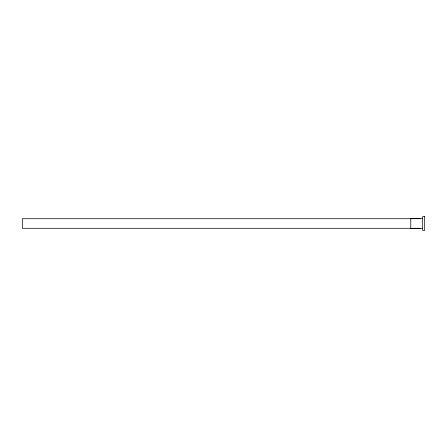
<?xml version="1.0" encoding="UTF-8"?>
<svg xmlns="http://www.w3.org/2000/svg" width="447" height="447" viewBox="0 0 447 447"><rect width="100%" height="100%" fill="white"/><g stroke="black" fill="none" stroke-linecap="round" stroke-linejoin="round"><path stroke-width="0.67" d="M422.666 218.544L410.776 218.544L410.776 228.456L422.666 228.456M420.091 218.712L22.35 218.712L22.35 228.288L420.091 228.288M424.65 216.566L422.666 216.566L422.666 230.434L424.65 230.434L424.65 216.566"/></g></svg>
